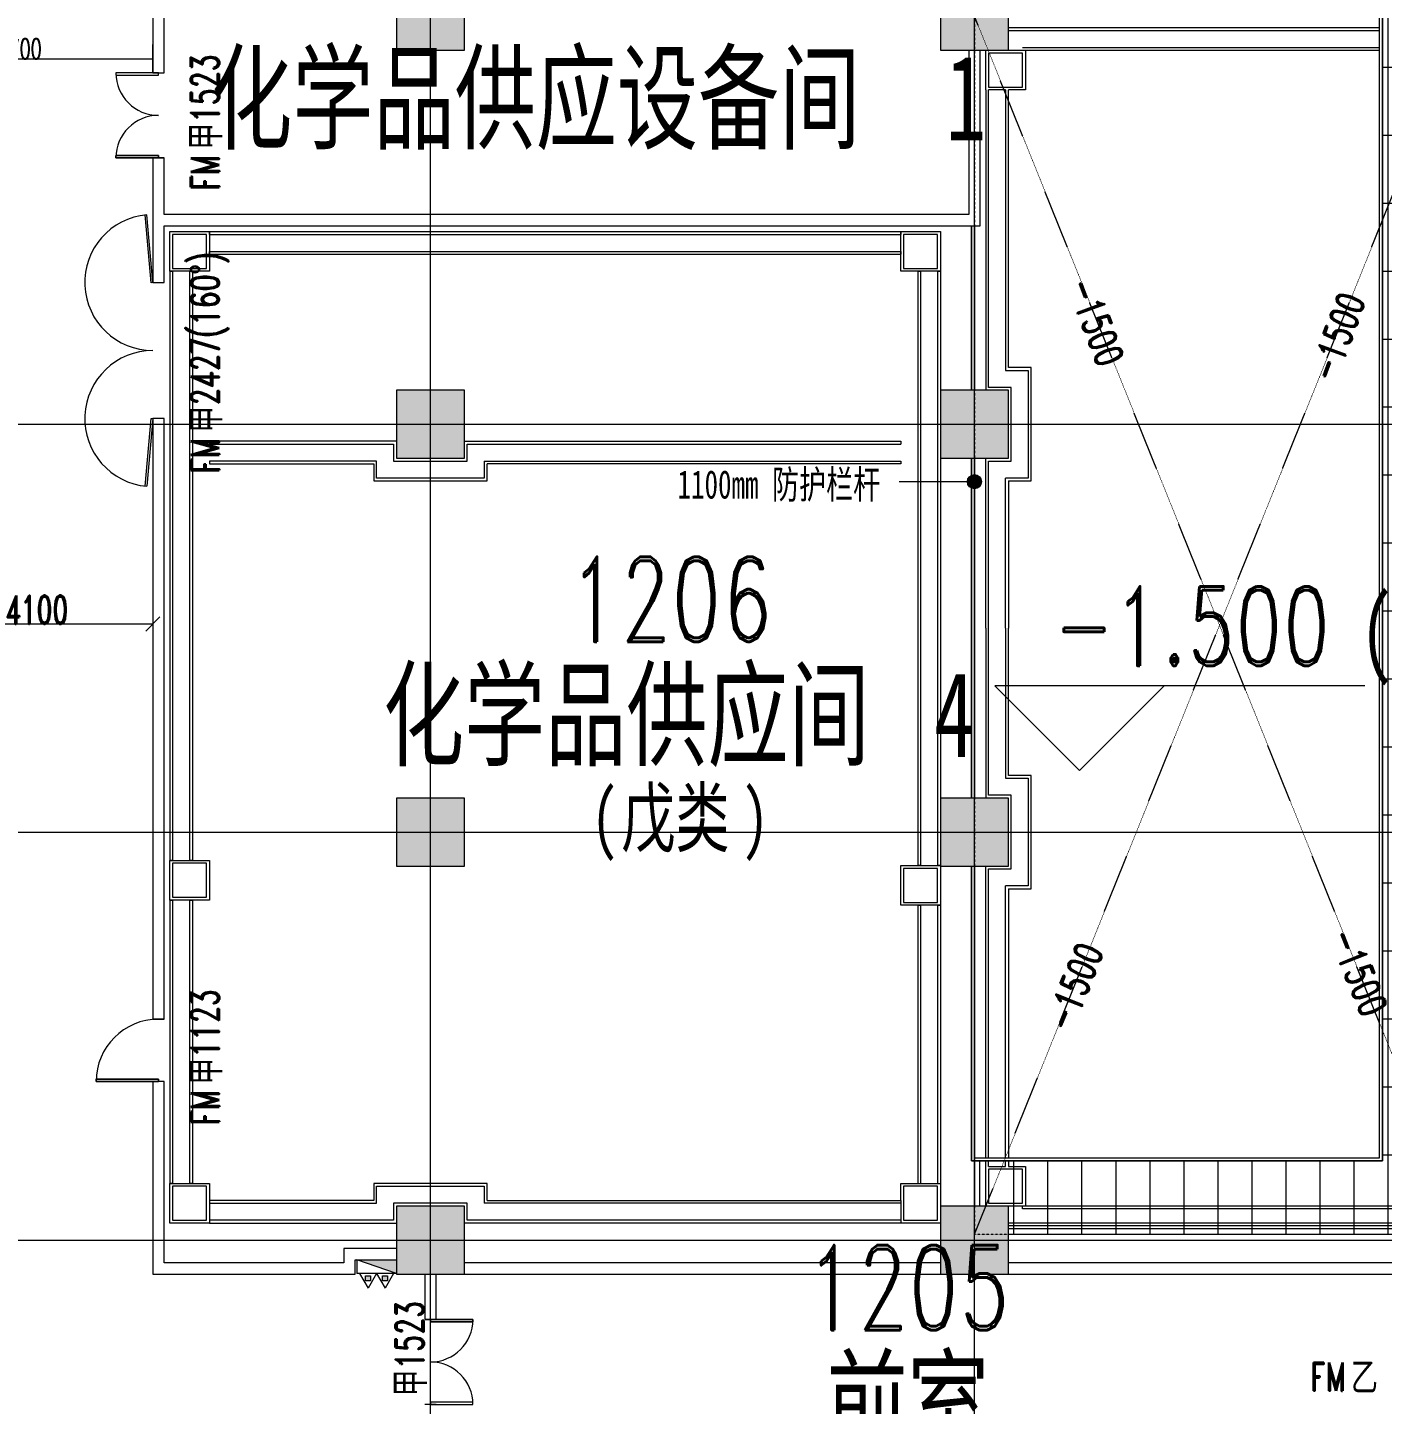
# Model space of a CAD drawing. Header units: millimetres. Extents: x -76632 to 443185, y -33181 to 192400.
# Drawn here: x 266490 to 290400, y 119500 to 143800 of the extents above; entities that cross this region are included whole.
import ezdxf

# ---------------------------------------------------------------- set-up
doc = ezdxf.new("R2010")
doc.units = ezdxf.units.MM
doc.linetypes.add('划线', pattern=[6.36, 3.18, -3.18])
doc.linetypes.add('轴网线', pattern=[22.04, 18.38, -1.83, 0, -1.83])
doc.layers.get('0').update_dxf_attribs({"color": 8})
doc.layers.get('Defpoints').update_dxf_attribs({"color": 8})
for name, color, linetype, lineweight in [('A-ANNO-DIMS', 8, 'Continuous', 9), ('A-ANNO-NOTE', 8, 'Continuous', 5), ('A-AREA-IDEN', 8, 'Continuous', 9), ('A-DETL-GENF', 8, 'Continuous', 18), ('A-DETL-MBND', 8, 'Continuous', 5), ('A-DOOR', 8, 'Continuous', 5), ('A-DOOR-IDEN', 8, 'Continuous', 9), ('A-DOOR-OPNG', 8, 'Continuous', 5), ('A-FLOR', 8, 'Continuous', 5), ('A-FLOR-HRAL', 8, 'Continuous', 5), ('A-FLOR-HRAL-IDEN', 8, 'Continuous', 9), ('A-FLOR-PATT', 8, 'Continuous', 5), ('A-WALL', 8, 'Continuous', 5), ('M-EQPM', 8, 'Continuous', 5), ('S-BEAM', 8, 'Continuous', 5), ('S-COLS', 8, 'Continuous', 5), ('S-FNDN', 8, 'Continuous', 5), ('S-GRID', 8, 'Continuous', 9)]:
    doc.layers.add(name, color=color, linetype=linetype, lineweight=lineweight)
doc.styles.add('RomanD', font='romand__.ttf', dxfattribs={"width": 0.7, "height": 1500})
doc.styles.add('RomanD_1', font='romand__.ttf', dxfattribs={"width": 0.7, "height": 500})
doc.styles.add('RomanD_3', font='romand__.ttf', dxfattribs={"width": 0.7, "height": 1400})
doc.styles.add('RomanD_5', font='romand__.ttf', dxfattribs={"width": 0.65, "height": 500})
doc.styles.add('RomanD_6', font='romand__.ttf', dxfattribs={"width": 0.65, "height": 350})
doc.styles.add('仿宋', font='simfang.ttf', dxfattribs={"width": 0.7, "height": 500})
doc.styles.add('仿宋_2', font='simfang.ttf', dxfattribs={"width": 0.7, "height": 1500})
doc.styles.add('仿宋_6', font='simfang.ttf', dxfattribs={"width": 0.7, "height": 1250})
doc.styles.add('仿宋_7', font='simfang.ttf', dxfattribs={"width": 0.7, "height": 1000})
doc.styles.add('微软雅黑', font='Microsoft YaHei.ttf', dxfattribs={"width": 0.7, "height": 500})
doc.dimstyles.new('0_5', dxfattribs={"dimscale": 304.8, "dimtxt": 351.251157, "dimasz": 0, "dimexe": 0.82021, "dimexo": 0.0625, "dimgap": 0, "dimtad": 1, "dimdec": 0, "dimzin": 0, "dimdsep": 46, "dimtxsty": 'RomanD_6', "dimblk1": 'NONE', "dimblk2": 'NONE', "dimsah": 1, "dimcen": 0.09, "dimazin": 0, "dimtfac": 1, "dimtdec": 4, "dimtix": 1, "dimtmove": 0, "dimatfit": 3, "dimfxl": 0.82021, "dimfxlon": 1, "dimtvp": 1, "dimtolj": 1, "dimtzin": 0, "dimlwd": 18, "dimlwe": 18, "dimarcsym": 2})
doc.dimstyles.new('1mm', dxfattribs={"dimscale": 304.8, "dimtxt": 501.787367, "dimasz": 0.82021, "dimexe": 1.64042, "dimexo": 0.0625, "dimgap": 0, "dimtad": 1, "dimdec": 0, "dimzin": 0, "dimdsep": 46, "dimtxsty": 'RomanD_5', "dimblk1": 'OBLIQUE', "dimblk2": 'OBLIQUE', "dimsah": 1, "dimcen": 0.09, "dimazin": 0, "dimtfac": 1, "dimtdec": 4, "dimtix": 1, "dimtmove": 0, "dimatfit": 3, "dimfxl": 1.64042, "dimfxlon": 1, "dimtvp": 1, "dimtolj": 1, "dimtzin": 0, "dimlwd": 18, "dimlwe": 18, "dimarcsym": 2})

# ---------------------------------------------------------------- blocks, each defined once
blk = doc.blocks.new('X-ST-F3-01-C-001_HLP2_rvt-1-LAY-1F-1_500-A')
at = {"layer": 'S-COLS', "true_color": 0x808080}
for points in [[(273000, 143400), (274200, 143400), (274200, 144600), (273000, 144600), (273000, 143440)], [(283800, 143400), (283800, 144600), (282600, 144600), (282600, 143400), (283300, 143400)], [(273000, 136200), (274200, 136200), (274200, 137400), (273000, 137400), (273000, 136302)], [(283800, 136200), (283800, 137400), (282600, 137400), (282600, 136200), (283200, 136200)], [(273000, 129000), (274200, 129000), (274200, 130200), (273000, 130200), (273000, 129164)], [(283800, 129000), (283800, 130200), (282600, 130200), (282600, 129000), (283200, 129000)], [(274200, 121800), (274200, 123000), (273000, 123000), (273000, 121800), (273700, 121800)], [(283209, 121800), (283800, 121800), (283800, 123000), (282600, 123000), (282600, 121800)]]:
    blk.add_hatch(color=8, dxfattribs=at).paths.add_polyline_path(points, flags=0)
at = {"layer": 'S-COLS', "color": 7, "lineweight": 9}
for p, q in [((273000, 144600), (273000, 143400)), ((274200, 143400), (274200, 144600)), ((282600, 144600), (282600, 143400)), ((283800, 143400), (283800, 144600)), ((273000, 143400), (274200, 143400)), ((282600, 143400), (283800, 143400)), ((274200, 137400), (273000, 137400)), ((273000, 137400), (273000, 136200)), ((274200, 136200), (274200, 137400)), ((283800, 137400), (282600, 137400)), ((282600, 137400), (282600, 136200)), ((283800, 136200), (283800, 137400)), ((273000, 136200), (274200, 136200)), ((282600, 136200), (283800, 136200)), ((274200, 130200), (273000, 130200)), ((273000, 130200), (273000, 129000)), ((274200, 129000), (274200, 130200)), ((283800, 130200), (282600, 130200)), ((282600, 130200), (282600, 129000)), ((283800, 129000), (283800, 130200)), ((273000, 129000), (274200, 129000)), ((282600, 129000), (283800, 129000)), ((274200, 123000), (273000, 123000)), ((273000, 123000), (273000, 121800)), ((274200, 121800), (274200, 123000)), ((283800, 123000), (282600, 123000)), ((282600, 123000), (282600, 121800)), ((283800, 121800), (283800, 123000)), ((273000, 121800), (274200, 121800)), ((282600, 121800), (283800, 121800))]:
    blk.add_line(p, q, dxfattribs=at)
blk = doc.blocks.new('顶部扶栏类型 - 顶部扶栏_内部_-1556571-LAY-1F-1_500-A')
at = {"layer": 'A-FLOR-HRAL'}
for p, q in [((290350, 123850), (290350, 144300)), ((290400, 144300), (290400, 123800)), ((283150, 137400), (283150, 140300)), ((283200, 140300), (283200, 137400)), ((283150, 130200), (283150, 136200)), ((283200, 136200), (283200, 130200)), ((283150, 123800), (283150, 129000)), ((283200, 129000), (283200, 123850)), ((290400, 123800), (283150, 123800)), ((283200, 123850), (290350, 123850))]:
    blk.add_line(p, q, dxfattribs=at)
blk = doc.blocks.new('顶部扶栏类型 - 顶部扶栏_内部_-V8-LAY-1F-1_500-A')
at = {"layer": 'A-FLOR-HRAL'}
for p, q in [((290350, 123850), (290350, 144300)), ((290400, 123800), (290400, 144300)), ((283150, 140300), (283150, 137400)), ((283200, 140300), (283200, 137400)), ((283150, 136200), (283150, 130200)), ((283200, 136200), (283200, 130200)), ((283150, 129000), (283150, 123800)), ((283200, 129000), (283200, 123850)), ((283150, 123800), (290400, 123800)), ((283200, 123850), (290350, 123850))]:
    blk.add_line(p, q, dxfattribs=at)
blk = doc.blocks.new('单扇平开防火门_带观察窗 - FM甲1123-4703391-LAY-1F-1_500-A')
at = {"layer": 'A-DOOR'}
for p, q in [((510, -1100), (510, 0)), ((550, 0), (510, 0)), ((510, 0), (510, -700)), ((550, -700), (550, 0)), ((510, 0), (550, 0)), ((550, 0), (550, -1100)), ((510, -700), (510, -900)), ((550, -900), (550, -700)), ((510, -900), (510, -1100)), ((550, -1100), (550, -900)), ((550, -1100), (510, -1100)), ((510, -1100), (550, -1100))]:
    blk.add_line(p, q, dxfattribs=at)
blk.add_arc((550, 0), 1100, 180, 270, dxfattribs=at)
at = {"layer": 'A-DOOR-OPNG'}
for p, q in [((-550, 100), (-550, -100)), ((550, 99), (550, -100))]:
    blk.add_line(p, q, dxfattribs=at)
blk = doc.blocks.new('双扇平开门-角度可调 - FM甲2427_160__-4689997-LAY-1F-1_500-A')
at = {"layer": 'A-DOOR'}
for p, q in [((-1200, 100), (-2395, 205)), ((-2392, 234), (-1197, 130)), ((-1197, 130), (-1200, 100)), ((1197, 130), (2392, 234)), ((1200, 100), (1197, 130)), ((1200, 100), (2395, 205))]:
    blk.add_line(p, q, dxfattribs=at)
for centre, start, end in [((-1200, 100), 360, 175), ((1200, 100), 5, 180)]:
    blk.add_arc(centre, 1200, start, end, dxfattribs=at)
blk = doc.blocks.new('双扇平开防火门_带观察窗 - FM甲1523-4642620-LAY-1F-1_500-A')
at = {"layer": 'A-DOOR'}
for p, q in [((-750, 0), (-750, 750)), ((-750, 750), (-710, 750)), ((-750, 750), (-750, 550)), ((-710, 750), (-750, 750)), ((-710, 750), (-710, 0)), ((-710, 550), (-710, 750)), ((750, 750), (710, 750)), ((710, 750), (710, 0)), ((750, 750), (710, 750)), ((710, 750), (710, 550)), ((750, 0), (750, 750)), ((750, 550), (750, 750)), ((-750, 550), (-750, 350)), ((-710, 350), (-710, 550)), ((710, 550), (710, 350)), ((750, 350), (750, 550)), ((-750, 350), (-750, 0)), ((-710, 0), (-710, 350)), ((710, 350), (710, 0)), ((750, 0), (750, 350)), ((-710, 0), (-750, 0)), ((-750, 0), (-710, 0)), ((710, 0), (750, 0)), ((710, 0), (750, 0))]:
    blk.add_line(p, q, dxfattribs=at)
for centre, start, end in [((-750, 0), 0, 90), ((750, 0), 90, 180)]:
    blk.add_arc(centre, 750, start, end, dxfattribs=at)
at = {"layer": 'A-DOOR-OPNG'}
for p, q in [((-750, 100), (-750, -100)), ((750, 100), (750, -100))]:
    blk.add_line(p, q, dxfattribs=at)
blk = doc.blocks.new('双扇平开防火门_带观察窗 - FM甲1523-4644315-LAY-1F-1_500-A')
at = {"layer": 'A-DOOR'}
for p, q in [((-750, 0), (-750, 750)), ((-750, 750), (-710, 750)), ((-750, 750), (-750, 550)), ((-710, 750), (-750, 750)), ((-710, 750), (-710, 0)), ((-710, 550), (-710, 750)), ((750, 750), (710, 750)), ((710, 750), (710, 0)), ((750, 750), (710, 750)), ((710, 750), (710, 550)), ((750, 0), (750, 750)), ((750, 550), (750, 750)), ((-750, 550), (-750, 350)), ((-710, 350), (-710, 550)), ((710, 550), (710, 350)), ((750, 350), (750, 550)), ((-750, 350), (-750, 0)), ((-710, 0), (-710, 350)), ((710, 350), (710, 0)), ((750, 0), (750, 350)), ((-710, 0), (-750, 0)), ((-750, 0), (-710, 0)), ((710, 0), (750, 0)), ((710, 0), (750, 0))]:
    blk.add_line(p, q, dxfattribs=at)
for centre, start, end in [((-750, 0), 0, 90), ((750, 0), 90, 180)]:
    blk.add_arc(centre, 750, start, end, dxfattribs=at)
at = {"layer": 'A-DOOR-OPNG'}
for p, q in [((-750, 100), (-750, -100)), ((750, 100), (750, -100))]:
    blk.add_line(p, q, dxfattribs=at)
blk = doc.blocks.new('室内消火栓箱_带灭火器__左右式_ - SG24D65-P-V98-LAY-1F-1_500-A')
at = {"layer": 'A-DETL-GENF', "lineweight": 5}
h = blk.add_hatch(color=256, dxfattribs=at)
h.paths.add_polyline_path([(195, 280), (195, 370), (105, 370), (105, 280), (153, 280)], flags=0)
h.paths.add_polyline_path([(-195, 280), (-105, 280), (-105, 370), (-195, 370)], flags=0)
blk.add_hatch(color=256, dxfattribs=at).paths.add_polyline_path([(-350, 0), (350, 0), (-350, 240), (-350, 115)], flags=0)
for p, q in [((-300, 240), (-150, 500)), ((0, 240), (-150, 500)), ((0, 240), (150, 500)), ((300, 240), (150, 500)), ((-195, 370), (-105, 370)), ((-195, 280), (-195, 370)), ((-105, 280), (-195, 280)), ((-105, 370), (-105, 280)), ((105, 280), (105, 370)), ((105, 370), (195, 370)), ((195, 280), (105, 280)), ((195, 370), (195, 280)), ((-350, 240), (350, 240)), ((-350, 240), (350, 0)), ((-350, 240), (350, 0)), ((350, 0), (-350, 0)), ((350, 0), (-350, 0))]:
    blk.add_line(p, q, dxfattribs=at)
at = {"layer": 'M-EQPM'}
blk.add_line((350, 0), (350, 240), dxfattribs=at)
blk = doc.blocks.new('under ground - A-3342470-LAY-1F-1_500-A')
at = {"layer": 'A-DETL-GENF', "color": 9, "linetype": '划线', "lineweight": 5, "true_color": 0xbababa}
for p, q in [((0, 0), (0, -21500)), ((8649, 0), (0, 0)), ((0, -21500), (8649, 0)), ((8649, -21500), (0, 0)), ((8649, -21500), (8649, 0)), ((8649, -21500), (0, -21500))]:
    blk.add_line(p, q, dxfattribs=at)
blk = doc.blocks.new('高程点-说明仿宋-2 - 高程点-说明仿宋-2-1141479-LAY-1F-1_500-A')
at = {"layer": 'A-ANNO-NOTE', "lineweight": 18}
for p, q in [((10.062, 2.987), (-2.987, 2.987)), ((0, 0), (-2.987, 2.987)), ((0, 0), (2.987, 2.987))]:
    blk.add_line(p, q, dxfattribs=at)
blk = doc.blocks.new('_Oblique')
at = {"color": 0, "linetype": 'ByBlock', "lineweight": -2}
blk.add_line((-0.5, -0.5), (0.5, 0.5), dxfattribs=at)
blk = doc.blocks.new('*D1675')
at = {"layer": 'A-ANNO-DIMS', "color": 0, "lineweight": 18, "transparency": 16777216}
for p, q in [((264600, 133755), (264600, 132774)), ((268700, 133755), (268700, 132774)), ((264600, 133274), (268700, 133274))]:
    blk.add_line(p, q, dxfattribs=at)
at = {"layer": 'Defpoints', "color": 0, "transparency": 16777216}
for p in [(264600, 133774), (268700, 133774), (268700, 133274)]:
    blk.add_point(p, dxfattribs=at)
at = {"layer": 'A-ANNO-DIMS', "color": 0, "lineweight": 18, "transparency": 16777216, "xscale": 250, "yscale": 250, "zscale": 250, "rotation": 180}
blk.add_blockref('_Oblique', (264600, 133274), dxfattribs=at)
at = {"layer": 'A-ANNO-DIMS', "color": 0, "lineweight": 18, "transparency": 16777216, "xscale": 250, "yscale": 250, "zscale": 250}
blk.add_blockref('_Oblique', (268700, 133274), dxfattribs=at)
at = {"layer": 'A-ANNO-DIMS', "color": 0, "lineweight": 18, "transparency": 16777216, "insert": (266650, 133524), "char_height": 500, "width": 1389.57, "attachment_point": 5, "style": 'RomanD_5'}
blk.add_mtext('\\A1;4100', dxfattribs=at)
blk = doc.blocks.new('*D1436')
at = {"layer": 'A-ANNO-DIMS', "color": 0, "lineweight": 18, "transparency": 16777216}
for p, q in [((264000, 143017), (264000, 143498)), ((268700, 143017), (268700, 143498)), ((264000, 143248), (268700, 143248))]:
    blk.add_line(p, q, dxfattribs=at)
at = {"layer": 'Defpoints', "color": 0, "transparency": 16777216}
for p in [(268700, 143248), (264000, 142998), (268700, 142998)]:
    blk.add_point(p, dxfattribs=at)
at = {"layer": 'A-ANNO-DIMS', "color": 0, "lineweight": 18, "transparency": 16777216, "insert": (266350, 143423), "char_height": 350, "width": 972.7, "attachment_point": 5, "style": 'RomanD_6'}
blk.add_mtext('\\A1;4700', dxfattribs=at)
blk = doc.blocks.new('_None')

msp = doc.modelspace()

# ---------------------------------------------------------------- hatches: boundary and pattern name
at = {"layer": 'A-FLOR-HRAL-IDEN', "lineweight": 18, "transparency": 33554687}
h = msp.add_hatch(color=256, dxfattribs=at)
edge = h.paths.add_edge_path(flags=0)
edge.add_arc((283200, 135784.2), 125, 0, 360)
at = {"layer": 'A-FLOR-PATT', "transparency": 33554687}
h = msp.add_hatch(dxfattribs=at)
h.set_pattern_fill('FP_21', color=256, style=0, pattern_type=2)
h.set_pattern_definition([(180, (411697.2, 27902.8), (-1e-13, -1200), []), (270, (411697.24, 27902.76), (600, 4e-14), [])])
h.paths.add_polyline_path([(290425, 19150), (292200, 19150), (292200, 20875), (291500, 20875), (291500, 22325), (292200, 22325), (292200, 28075), (291500, 28075), (291500, 28800), (283800, 28800), (283800, 28575), (290425, 28575), (290425, 22095.1)], flags=0)
h.paths.add_polyline_path([(290910.5, 43100), (291500, 43100), (291500, 43925), (292200, 43925), (292200, 49520.7), (291750, 49675), (291500, 49675), (291500, 51125), (292200, 51125), (292200, 56875), (291500, 56875), (291500, 58325), (292200, 58325), (292200, 64075), (291500, 64075), (291500, 65525), (292200, 65525), (292200, 71120.7), (291750, 71275), (291500, 71275), (291500, 72725), (292200, 72725), (292200, 78475), (291500, 78475), (291500, 79500), (290425, 79500), (290425, 44550), (283800, 44550), (283800, 44500), (283400, 44500), (283400, 44550), (283200, 44550), (283200, 43800), (283800, 43800), (283800, 43100), (288072.1, 43100)], flags=0)
h.paths.add_polyline_path([(291995, 49305.3), (291905, 49305.3), (291905, 49395.3), (291995, 49395.3)], flags=0)
h.paths.add_polyline_path([(291905, 70905.3), (291905, 70995.3), (291995, 70995.3), (291995, 70905.3), (291983.5, 70905.3)], flags=0)
h.paths.add_polyline_path([(290910.5, 86500), (291600, 86500), (291600, 86550), (291500, 86550), (291500, 87125), (292200, 87125), (292200, 92720.7), (291750, 92875), (291500, 92875), (291500, 94325), (292200, 94325), (292200, 100075), (291500, 100075), (291500, 101525), (292200, 101525), (292200, 102775), (291600, 102775), (291600, 103025), (292200, 103025), (292200, 107120.7), (291750, 107275), (291500, 107275), (291500, 107875), (283800, 107875), (283800, 107400), (284300, 107400), (284300, 107360), (283350, 107360), (283350, 106300), (290300, 106300), (290300, 103025), (290800, 103025), (290800, 102775), (290300, 102775), (290300, 98850), (283800, 98850), (283800, 97950), (290300, 97950), (290300, 86500)], flags=0)
h.paths.add_polyline_path([(291905, 92505.3), (291905, 92595.3), (291995, 92595.3), (291995, 92505.3)], flags=0)
h.paths.add_polyline_path([(283325, 97900), (283400, 97900), (283400, 98900), (283325, 98900), (283325, 98000)], flags=0)
h.paths.add_polyline_path([(283450, 97900), (283750, 97900), (283750, 98850), (283450, 98850), (283450, 98000)], flags=0)
h.paths.add_polyline_path([(291995, 106905.3), (291905, 106905.3), (291905, 106995.3), (291995, 106995.3), (291995, 106931.5)], flags=0)
h.paths.add_polyline_path([(283800, 122500), (291500, 122500), (291500, 123125), (292200, 123125), (292200, 128720.7), (291750, 128875), (291500, 128875), (291500, 130325), (292200, 130325), (292200, 135920.7), (291750, 136075), (291500, 136075), (291500, 137525), (292200, 137525), (292200, 143275), (291500, 143275), (291500, 144300), (290400, 144300), (290400, 123800), (283200, 123800), (283200, 123000), (283800, 123000), (283800, 122918.5)], flags=0)
h.paths.add_polyline_path([(291905, 128505.3), (291905, 128595.3), (291995, 128595.3), (291995, 128505.3)], flags=0)
h.paths.add_polyline_path([(291995, 135705.3), (291905, 135705.3), (291905, 135795.3), (291995, 135795.3)], flags=0)
h.paths.add_polyline_path([(291500, 144600), (291500, 144725), (292200, 144725), (292200, 150320.7), (291750, 150475), (291500, 150475), (291500, 151925), (292200, 151925), (292200, 156950), (291350, 156950), (291350, 157800), (283925, 157800), (283925, 157100), (283200, 157100), (283200, 156400), (290700, 156396.8), (290700, 144600), (290910.5, 144600)], flags=0)
h.paths.add_polyline_path([(291905, 150105.3), (291905, 150195.3), (291995, 150195.3), (291995, 150105.3)], flags=0)
h.paths.add_polyline_path([(263400, 151200), (263400, 151800), (264000, 151800), (264000, 157100), (263275, 157100), (263275, 157800), (255125, 157800), (255125, 157100), (255000, 157100), (255000, 156050), (262650, 156050), (262650, 151200)], flags=0)

# ---------------------------------------------------------------- linework, layer by layer
at = {"layer": 'A-DETL-MBND', "transparency": 33554687}
for p, q in [((273000, 136500), (269700, 136500)), ((269700, 136500), (269700, 136450)), ((269700, 136450), (272950, 136450)), ((272950, 136450), (272950, 136150)), ((274200, 136500), (281900, 136500)), ((274250, 136450), (281900, 136450)), ((274250, 136150), (274250, 136450)), ((281900, 136500), (281900, 136450)), ((272650, 136150), (269700, 136150)), ((269700, 136150), (269700, 136100)), ((269700, 136100), (272600, 136100)), ((272600, 136100), (272600, 135800)), ((272650, 135850), (272650, 136150)), ((272950, 136150), (274250, 136150)), ((274550, 136150), (281900, 136150)), ((274550, 136150), (274550, 135850)), ((281900, 136100), (274600, 136100)), ((274600, 135800), (274600, 136100)), ((281900, 136150), (281900, 136100)), ((274550, 135850), (272650, 135850)), ((272600, 135800), (274600, 135800))]:
    msp.add_line(p, q, dxfattribs=at)
at = {"layer": 'A-FLOR', "transparency": 33554687}
for p, q in [((283200, 123000), (283200, 123800)), ((283200, 123800), (283200, 123000)), ((291500, 122500), (283800, 122500))]:
    msp.add_line(p, q, dxfattribs=at)
at = {"layer": 'A-FLOR-HRAL-IDEN', "lineweight": 18, "transparency": 33554687}
msp.add_line((283200, 135784.2), (281873.5, 135784.2), dxfattribs=at)
msp.add_circle((283200, 135784.2), 125, dxfattribs=at)
at = {"layer": 'A-WALL', "lineweight": 9, "transparency": 33554687}
for p, q in [((268700, 144300), (268700, 143000)), ((268900, 143000), (268900, 144300)), ((283100, 143400), (283100, 140500)), ((283300, 140300), (283300, 143400)), ((268700, 143000), (268900, 143000)), ((268900, 141500), (268700, 141500)), ((268700, 141500), (268700, 139300)), ((268900, 140500), (268900, 141500)), ((283100, 140500), (268900, 140500)), ((268900, 139300), (268900, 140300)), ((268900, 140300), (283300, 140300)), ((268700, 139300), (268900, 139300)), ((268900, 136900), (268700, 136900)), ((268700, 136900), (268700, 126300)), ((268900, 126300), (268900, 136900)), ((268700, 126300), (268900, 126300)), ((268900, 125200), (268700, 125200)), ((268700, 125200), (268700, 121800)), ((268900, 122000), (268900, 125200)), ((273000, 122250), (272070, 122250)), ((272070, 122250), (272070, 122000)), ((272070, 122000), (268900, 122000)), ((272270, 122050), (272300, 122050)), ((272270, 122000), (272270, 122050)), ((272270, 121800), (272270, 122000)), ((282600, 122000), (274200, 122000)), ((291500, 122000), (283800, 122000)), ((268700, 121800), (272270, 121800)), ((273500, 121800), (273500, 121000)), ((273700, 121000), (273700, 121800)), ((274200, 121800), (282600, 121800)), ((283800, 121800), (291500, 121800)), ((273500, 121000), (273700, 121000))]:
    msp.add_line(p, q, dxfattribs=at)
at = {"layer": 'S-BEAM', "transparency": 33554687}
for p, q in [((283800, 143800), (290350, 143800)), ((283800, 143750), (290350, 143750)), ((284050, 143450), (290350, 143450)), ((284100, 143400), (290350, 143400)), ((283400, 142700), (283400, 137400)), ((283450, 137450), (283450, 142700)), ((283750, 142700), (283750, 137750)), ((283800, 137800), (283800, 142700)), ((269700, 140150), (269700, 140200)), ((269700, 140200), (281900, 140200)), ((269700, 140150), (281900, 140150)), ((281900, 140200), (281900, 140150)), ((269700, 139800), (269700, 139850)), ((269700, 139850), (281900, 139850)), ((269700, 139800), (281900, 139800)), ((281900, 139850), (281900, 139800)), ((269000, 139500), (269050, 139500)), ((269000, 139500), (269000, 129100)), ((269050, 139500), (269050, 129100)), ((269350, 139500), (269400, 139500)), ((269350, 139500), (269350, 129100)), ((269400, 139500), (269400, 129100)), ((282200, 139500), (282250, 139500)), ((282200, 139500), (282200, 129010)), ((282250, 139500), (282250, 129010)), ((282550, 139500), (282600, 139500)), ((282550, 139500), (282550, 129010)), ((282600, 139500), (282600, 137400)), ((284200, 137800), (283800, 137800)), ((284200, 135800), (284200, 137800)), ((283750, 137750), (284150, 137750)), ((284150, 137750), (284150, 135850)), ((283850, 137450), (283450, 137450)), ((283850, 136150), (283850, 137450)), ((282600, 136200), (282600, 130200)), ((283400, 133200), (283400, 136200)), ((283450, 133200), (283450, 136150)), ((283450, 136150), (283850, 136150)), ((284150, 135850), (283750, 135850)), ((283750, 133200), (283750, 135850)), ((283800, 135800), (283800, 133200)), ((283800, 135800), (284200, 135800)), ((283400, 133200), (283400, 130200)), ((283450, 130250), (283450, 133200)), ((283750, 133200), (283750, 130550)), ((283800, 130600), (283800, 133200)), ((283750, 130550), (284150, 130550)), ((284200, 130600), (283800, 130600)), ((284150, 130550), (284150, 128650)), ((284200, 128600), (284200, 130600)), ((283850, 130250), (283450, 130250)), ((283850, 128950), (283850, 130250)), ((269050, 129100), (269000, 129100)), ((269400, 129100), (269350, 129100)), ((282250, 129010), (282200, 129010)), ((282600, 129010), (282550, 129010)), ((283400, 123850), (283400, 129000)), ((283450, 123850), (283450, 128950)), ((283450, 128950), (283850, 128950)), ((284150, 128650), (283750, 128650)), ((283750, 123850), (283750, 128650)), ((283800, 128600), (283800, 123850)), ((283800, 128600), (284200, 128600)), ((269000, 128400), (269050, 128400)), ((269000, 128400), (269000, 123400)), ((269050, 128400), (269050, 123400)), ((269350, 128400), (269400, 128400)), ((269350, 128400), (269350, 123400)), ((269400, 128400), (269400, 123400)), ((282200, 128310), (282250, 128310)), ((282200, 128310), (282200, 123400)), ((282250, 128310), (282250, 123400)), ((282550, 128310), (282600, 128310)), ((282550, 128310), (282550, 123400)), ((282600, 128310), (282600, 123400)), ((283400, 123700), (283400, 123800)), ((283450, 123700), (283450, 123800)), ((283750, 123700), (283750, 123800)), ((283800, 123800), (283800, 123700)), ((269050, 123400), (269000, 123400)), ((269400, 123400), (269350, 123400)), ((274600, 123400), (272600, 123400)), ((272600, 123400), (272600, 123100)), ((272650, 123050), (272650, 123350)), ((272650, 123350), (274550, 123350)), ((274550, 123350), (274550, 123050)), ((274600, 123100), (274600, 123400)), ((282200, 123400), (282250, 123400)), ((282550, 123400), (282600, 123400)), ((269700, 123100), (269700, 123050)), ((272600, 123100), (269700, 123100)), ((269700, 123050), (272650, 123050)), ((269700, 123050), (269700, 122750)), ((274250, 123050), (272950, 123050)), ((272950, 123050), (272950, 122750)), ((274250, 122750), (274250, 123050)), ((281900, 123050), (274550, 123050)), ((274600, 123100), (281900, 123100)), ((281900, 123100), (281900, 123050)), ((281900, 123050), (281900, 122750)), ((284100, 123000), (284050, 123000)), ((284050, 122950), (284050, 123000)), ((290800, 123000), (284100, 123000)), ((269700, 122750), (269700, 122700)), ((272950, 122750), (269700, 122750)), ((281900, 122750), (274250, 122750)), ((281900, 122750), (281900, 122700)), ((290800, 122950), (284050, 122950)), ((269700, 122700), (273000, 122700)), ((281900, 122700), (274200, 122700)), ((290800, 122650), (283800, 122650)), ((290800, 122600), (283800, 122600))]:
    msp.add_line(p, q, dxfattribs=at)
at = {"layer": 'S-FNDN', "transparency": 33554687}
for p, q in [((283400, 142700), (283400, 143400)), ((283800, 143400), (284050, 143400)), ((284050, 143400), (284100, 143400)), ((284100, 143400), (284100, 143350.5)), ((283450, 143350), (283450, 142750)), ((284050, 143350), (283450, 143350)), ((284050, 142750), (284050, 143350)), ((284100, 143350.5), (284100, 142700)), ((283450, 142750), (284050, 142750)), ((283750, 142700), (283450, 142700)), ((284100, 142700), (283800, 142700)), ((269000, 140200), (269700, 140200)), ((269000, 139500), (269000, 140200)), ((269050, 140150), (269050, 139550)), ((269650, 140150), (269050, 140150)), ((269650, 139550), (269650, 140150)), ((269700, 140200), (269700, 140150)), ((269700, 140150), (269700, 139850)), ((281900, 140200), (282600, 140200)), ((281900, 140150), (281900, 140200)), ((281900, 139850), (281900, 140150)), ((281950, 140150), (281950, 139550)), ((282550, 140150), (281950, 140150)), ((282550, 139550), (282550, 140150)), ((282600, 140200), (282600, 139500)), ((269700, 139850), (269700, 139800)), ((269700, 139800), (269700, 139500)), ((281900, 139800), (281900, 139850)), ((281900, 139500), (281900, 139800)), ((269050, 139500), (269000, 139500)), ((269050, 139550), (269650, 139550)), ((269350, 139500), (269050, 139500)), ((269400, 139500), (269350, 139500)), ((269700, 139500), (269400, 139500)), ((282200, 139500), (281900, 139500)), ((281950, 139550), (282550, 139550)), ((282250, 139500), (282200, 139500)), ((282550, 139500), (282250, 139500)), ((282600, 139500), (282550, 139500)), ((269000, 129100), (269050, 129100)), ((269000, 128400), (269000, 129100)), ((269050, 129100), (269350, 129100)), ((269050, 129050), (269050, 128450)), ((269650, 129050), (269050, 129050)), ((269350, 129100), (269400, 129100)), ((269400, 129100), (269700, 129100)), ((269650, 128450), (269650, 129050)), ((269700, 129100), (269700, 128400)), ((281900, 129010), (282200, 129010)), ((281900, 128310), (281900, 129010)), ((281950, 128960), (281950, 128360)), ((282550, 128960), (281950, 128960)), ((282200, 129010), (282250, 129010)), ((282250, 129010), (282550, 129010)), ((282550, 129010), (282600, 129010)), ((282550, 128360), (282550, 128960)), ((282600, 129000), (282600, 128310)), ((269050, 128400), (269000, 128400)), ((269050, 128450), (269650, 128450)), ((269350, 128400), (269050, 128400)), ((269400, 128400), (269350, 128400)), ((269700, 128400), (269400, 128400)), ((282200, 128310), (281900, 128310)), ((281950, 128360), (282550, 128360)), ((282250, 128310), (282200, 128310)), ((282550, 128310), (282250, 128310)), ((282600, 128310), (282550, 128310)), ((283400, 123000), (283400, 123700)), ((283450, 123700), (283750, 123700)), ((283800, 123700), (284100, 123700)), ((284100, 123700), (284100, 123000)), ((283450, 123650), (283450, 123050)), ((284050, 123650), (283450, 123650)), ((284050, 123050), (284050, 123650)), ((269000, 123400), (269050, 123400)), ((269000, 122700), (269000, 123400)), ((269050, 123400), (269350, 123400)), ((269050, 123350), (269050, 122750)), ((269650, 123350), (269050, 123350)), ((269350, 123400), (269400, 123400)), ((269400, 123400), (269700, 123400)), ((269650, 122750), (269650, 123350)), ((269700, 123400), (269700, 123100)), ((281900, 123400), (282200, 123400)), ((281900, 123100), (281900, 123400)), ((281950, 123350), (281950, 122750)), ((282550, 123350), (281950, 123350)), ((282200, 123400), (282250, 123400)), ((282250, 123400), (282550, 123400)), ((282550, 123400), (282600, 123400)), ((282550, 122750), (282550, 123350)), ((282600, 123400), (282600, 123000)), ((283450, 123050), (284050, 123050)), ((284050, 123000), (283800, 123000)), ((284100, 123000), (284050, 123000)), ((269050, 122750), (269650, 122750)), ((281950, 122750), (282550, 122750)), ((269700, 122700), (269000, 122700)), ((282600, 122700), (281900, 122700))]:
    msp.add_line(p, q, dxfattribs=at)
at = {"layer": 'S-GRID', "linetype": '轴网线', "transparency": 33554687}
for p, q in [((273600, -17706.2), (273600, 174400)), ((283200, -17706.2), (283200, 174400)), ((-16000, 136800), (308800, 136800)), ((-16000, 129600), (308800, 129600)), ((-16000, 122400), (308800, 122400))]:
    msp.add_line(p, q, dxfattribs=at)

# ---------------------------------------------------------------- block references
at = {"lineweight": 5, "transparency": 33554687}
msp.add_blockref('X-ST-F3-01-C-001_HLP2_rvt-1-LAY-1F-1_500-A', (0, 0), dxfattribs=at)
at = {"layer": 'A-ANNO-NOTE', "lineweight": 18, "transparency": 33554687, "xscale": 500, "yscale": 500, "zscale": 500}
msp.add_blockref('高程点-说明仿宋-2 - 高程点-说明仿宋-2-1141479-LAY-1F-1_500-A', (285055.8, 130688.6), dxfattribs=at)
at = {"layer": 'A-DETL-GENF', "lineweight": 5, "transparency": 33554687}
msp.add_blockref('under ground - A-3342470-LAY-1F-1_500-A', (283200, 144000), dxfattribs=at)
at = {"layer": 'A-DOOR', "transparency": 33554687}
for name, p, rotation in [('双扇平开防火门_带观察窗 - FM甲1523-4644315-LAY-1F-1_500-A', (268800, 142250), 90), ('双扇平开门-角度可调 - FM甲2427_160__-4689997-LAY-1F-1_500-A', (268800, 138100), 90), ('单扇平开防火门_带观察窗 - FM甲1123-4703391-LAY-1F-1_500-A', (268800, 125750), 270), ('双扇平开防火门_带观察窗 - FM甲1523-4642620-LAY-1F-1_500-A', (273600, 120250), 270)]:
    msp.add_blockref(name, p, dxfattribs=dict(at, rotation=rotation))
at = {"layer": 'A-FLOR-HRAL', "transparency": 33554687}
for name in ['顶部扶栏类型 - 顶部扶栏_内部_-1556571-LAY-1F-1_500-A', '顶部扶栏类型 - 顶部扶栏_内部_-V8-LAY-1F-1_500-A']:
    msp.add_blockref(name, (0, 0), dxfattribs=at)
at = {"layer": 'M-EQPM', "transparency": 33554687, "rotation": 180}
msp.add_blockref('室内消火栓箱_带灭火器__左右式_ - SG24D65-P-V98-LAY-1F-1_500-A', (272650, 122050), dxfattribs=at)

# ---------------------------------------------------------------- texts
at = {"layer": 'A-ANNO-NOTE', "lineweight": 9, "transparency": 33554687, "char_height": 500, "width": 2216.666, "attachment_point": 1, "style": 'RomanD_1'}
for insert, rotation in [((285309, 139427.2), 290.22466), ((289099.5, 137689.8), 69.77534), ((284438.8, 126232.8), 68.08704), ((289918.8, 127950.5), 291.91296)]:
    msp.add_mtext('-1500', dxfattribs=dict(at, insert=insert, rotation=rotation))
at = {"layer": 'A-ANNO-NOTE', "lineweight": 9, "transparency": 33554687, "attachment_point": 1}
for s, insert, char_height, width, style in [('-1.500', (284607, 133937.6), 1400, 6537.762, 'RomanD_3'), ('(SL)', (290000.5, 133771.9), 1250, 3142.615, '仿宋_6')]:
    msp.add_mtext(s, dxfattribs=dict(at, insert=insert, char_height=char_height, width=width, style=style))
at = {"layer": 'A-AREA-IDEN', "transparency": 33554687, "attachment_point": 1}
for s, insert, char_height, width, style in [('化学品供应设备间', (269729.9, 143309.6), 1500, 15713.075, '仿宋_2'), ('\\f仿宋|b0|i0|c134|p49|;\\W.7;1', (282694.5, 143309.6), 1500, 982.067, '仿宋_2'), ('1206', (276043.2, 134460), 1500, 4826.159, 'RomanD'), ('化学品供应间', (272761.4, 132425.8), 1500, 11784.806, '仿宋_2'), ('\\f仿宋|b0|i0|c134|p49|;\\W.7;4', (282484.9, 132425.8), 1500, 982.067, '仿宋_2'), ('戊类', (276967.7, 130355.8), 1000, 2581.434, '仿宋_7'), ('\\f仿宋|b0|i0|c134|p49|;\\W.7;(', (276435.2, 130355.8), 1000, 645.358, '仿宋_7'), ('\\f仿宋|b0|i0|c134|p49|;\\W.7;)', (279097.6, 130355.8), 1000, 645.358, '仿宋_7'), ('1205', (280227.6, 122313), 1500, 4826.159, 'RomanD'), ('前室', (280591.1, 120278.8), 1500, 3928.269, '仿宋_2')]:
    msp.add_mtext(s, dxfattribs=dict(at, insert=insert, char_height=char_height, width=width, style=style))
at = {"layer": 'A-DOOR-IDEN', "transparency": 33554687, "char_height": 500, "attachment_point": 1, "rotation": 90}
for s, insert, width, style in [('1523', (269371.8, 142129), 1683.544, 'RomanD_1'), ('\\f微软雅黑|b0|i0|c134|p34|;\\W.7;甲', (269371.8, 141642.8), 589.24, '微软雅黑'), ('FM', (269371.8, 140925.1), 869.831, 'RomanD_1'), ('2427(160°)', (269371.8, 137133.7), 3731.855, 'RomanD_1'), ('\\f微软雅黑|b0|i0|c134|p34|;\\W.7;甲', (269371.8, 136647.5), 589.24, '微软雅黑'), ('FM', (269371.8, 135929.9), 869.831, 'RomanD_1'), ('1123', (269371.8, 125629), 1683.544, 'RomanD_1'), ('\\f微软雅黑|b0|i0|c134|p34|;\\W.7;甲', (269371.8, 125142.8), 589.24, '微软雅黑'), ('FM', (269371.8, 124425.1), 869.831, 'RomanD_1'), ('1523', (272981.8, 120129), 1683.544, 'RomanD_1'), ('\\f微软雅黑|b0|i0|c134|p34|;\\W.7;甲', (272981.8, 119642.8), 589.24, '微软雅黑')]:
    msp.add_mtext(s, dxfattribs=dict(at, insert=insert, width=width, style=style))
at = {"layer": 'A-DOOR-IDEN', "transparency": 33554687, "char_height": 500, "attachment_point": 1}
for s, insert, width, style in [('FM', (289125.1, 120239.3), 869.831, 'RomanD_1'), ('\\f微软雅黑|b0|i0|c134|p34|;\\W.7;乙', (289842.8, 120239.3), 589.24, '微软雅黑')]:
    msp.add_mtext(s, dxfattribs=dict(at, insert=insert, width=width, style=style))
at = {"layer": 'A-FLOR-HRAL-IDEN', "transparency": 33554687, "char_height": 500, "attachment_point": 1, "style": '仿宋'}
for s, insert, width in [('1100mm', (277960.5, 135987.4), 2020.252), ('防护栏杆', (279627.4, 135987.4), 2693.67)]:
    msp.add_mtext(s, dxfattribs=dict(at, insert=insert, width=width))

# ---------------------------------------------------------------- dimensions: what is measured, and where the dimension line sits
at = {"layer": 'A-ANNO-DIMS', "lineweight": 18, "transparency": 33554687}
for base, p1, p2, dimstyle, override, picture, middle in [((268700, 143247.7), (264000, 142997.7), (268700, 142997.7), '0_5', {"dimpost": '<>', "dimfxl": 4700}, '*D1436', (266350, 143422.7)), ((268700, 133273.7), (264600, 133773.7), (268700, 133773.7), '1mm', {"dimpost": '<>', "dimfxl": 4100}, '*D1675', (266650, 133523.7))]:
    dim = msp.add_linear_dim(base=base, p1=p1, p2=p2, dimstyle=dimstyle, override=override, dxfattribs=at)
    dim.commit()
    dim.dimension.update_dxf_attribs({"geometry": picture, "text_midpoint": middle})

doc.saveas('drawing.dxf')
